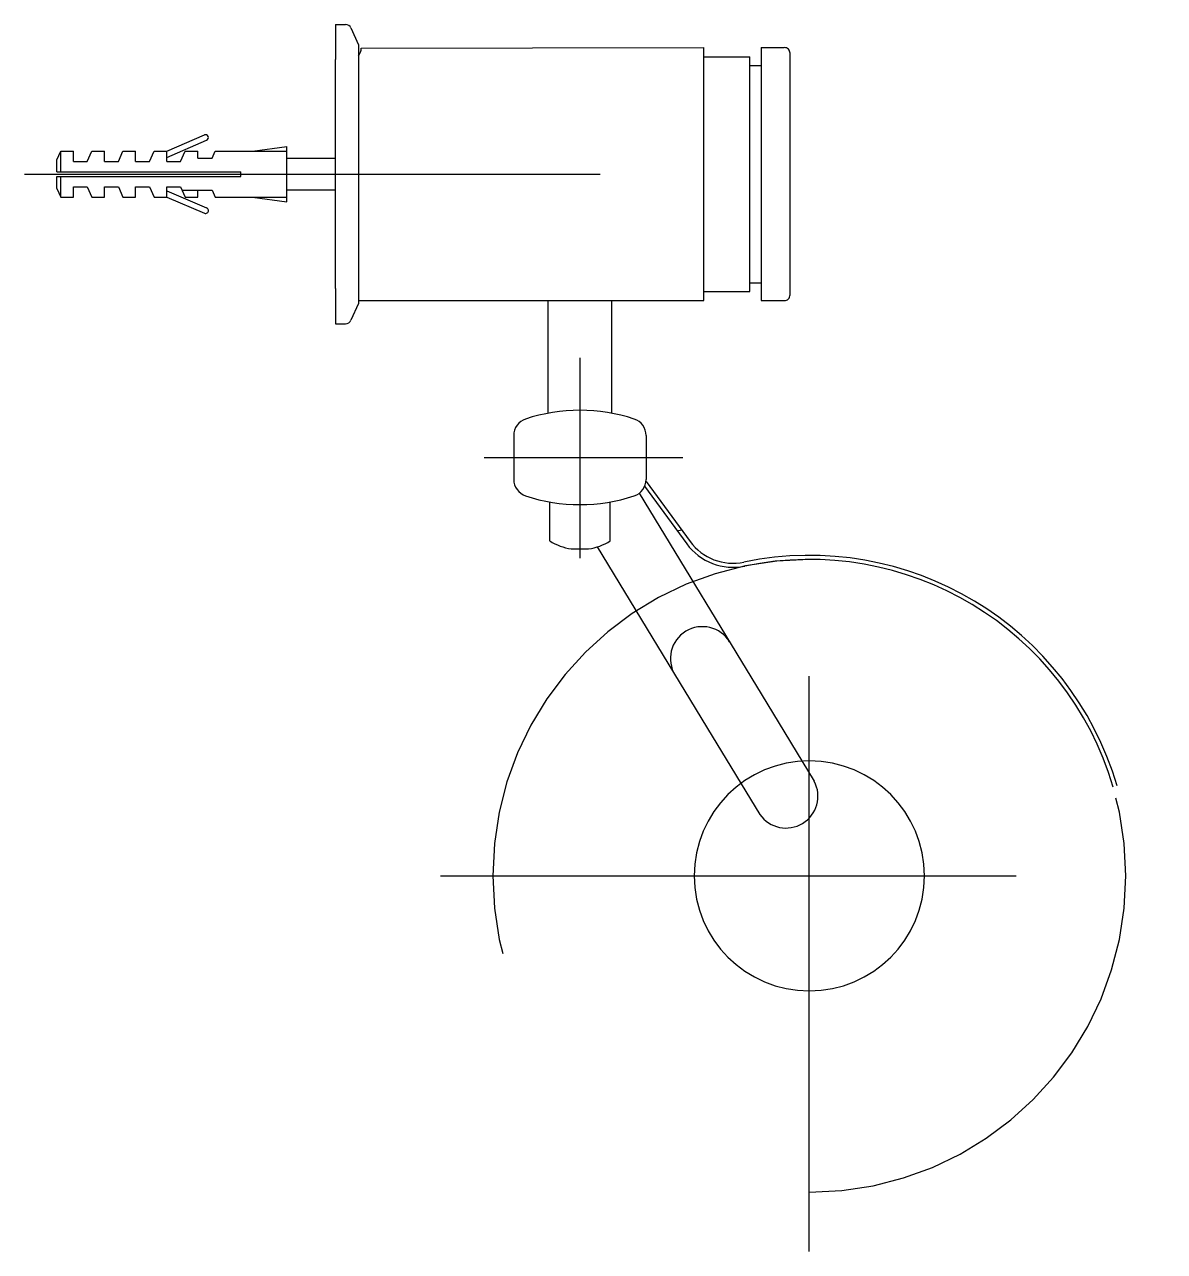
# Model space of a CAD drawing. Extents: x -525.91 to -525.712, y 0.421 to 0.634.
import ezdxf

# ---------------------------------------------------------------- set-up
doc = ezdxf.new("R2010")
doc.units = 0
doc.header["$LTSCALE"] = 0.2
doc.header["$MEASUREMENT"] = 0
for name, pattern in [('AXES', [0.54, 0.3, -0.08, 0.08, -0.08]), ('CACHE', [0.24, 0.12, -0.12]), ('CONTINU', [0])]:
    doc.linetypes.add(name, pattern=pattern)
doc.layers.get('0').update_dxf_attribs({"linetype": 'CONTINUOUS'})
doc.layers.add('DECA_EIXOS', color=5, linetype='AXES')

msp = doc.modelspace()

# ---------------------------------------------------------------- linework, layer by layer
at = {"linetype": 'CONTINU'}
for points in [[(-525.85589, 0.63399), (-525.85589, 0.62789)], [(-525.85589, 0.63399), (-525.8541, 0.63399)], [(-525.85318, 0.6334), (-525.85189, 0.63049)], [(-525.85189, 0.63049), (-525.85189, 0.60799)], [(-525.85139, 0.62989), (-525.79189, 0.62999)], [(-525.79189, 0.60799), (-525.79189, 0.62999)], [(-525.78189, 0.62999), (-525.77789, 0.62999)], [(-525.78189, 0.62999), (-525.78189, 0.60799)], [(-525.85589, 0.61074), (-525.85589, 0.62789)], [(-525.79189, 0.62839), (-525.78389, 0.62839)], [(-525.78389, 0.60799), (-525.78389, 0.62839)], [(-525.77689, 0.58701), (-525.77689, 0.62899)], [(-525.78389, 0.62689), (-525.78189, 0.62689)], [(-525.88519, 0.61199), (-525.87865, 0.6148)], [(-525.85589, 0.60074), (-525.85589, 0.61524)], [(-525.88519, 0.6109), (-525.87825, 0.61388)], [(-525.87029, 0.61199), (-525.86429, 0.61279)], [(-525.86429, 0.60319), (-525.86429, 0.61279)], [(-525.90429, 0.61049), (-525.90359, 0.61199)], [(-525.90429, 0.60839), (-525.90429, 0.61049)], [(-525.90359, 0.60839), (-525.90359, 0.61199)], [(-525.90359, 0.61199), (-525.90139, 0.61199)], [(-525.90139, 0.61019), (-525.90139, 0.61199)], [(-525.90139, 0.61019), (-525.89899, 0.61019)], [(-525.89899, 0.61019), (-525.89819, 0.61199)], [(-525.89819, 0.61199), (-525.89599, 0.61199)], [(-525.89599, 0.61019), (-525.89599, 0.61199)], [(-525.89599, 0.61019), (-525.89359, 0.61019)], [(-525.89359, 0.61019), (-525.89279, 0.61199)], [(-525.89279, 0.61199), (-525.89059, 0.61199)], [(-525.89059, 0.61019), (-525.89059, 0.61199)], [(-525.89059, 0.61019), (-525.88819, 0.61019)], [(-525.88819, 0.61019), (-525.88739, 0.61199)], [(-525.88739, 0.61199), (-525.88519, 0.61199)], [(-525.88519, 0.61019), (-525.88519, 0.61199)], [(-525.88519, 0.61019), (-525.88279, 0.61019)], [(-525.88279, 0.61019), (-525.88199, 0.61199)], [(-525.88199, 0.61199), (-525.87979, 0.61199)], [(-525.87979, 0.61079), (-525.87979, 0.61199)], [(-525.87979, 0.61079), (-525.87729, 0.61079)], [(-525.87729, 0.61079), (-525.87679, 0.61199)], [(-525.87679, 0.61199), (-525.86429, 0.61199)], [(-525.86429, 0.61074), (-525.85589, 0.61074)], [(-525.90429, 0.60839), (-525.87229, 0.60839)], [(-525.87229, 0.60759), (-525.87229, 0.60839)], [(-525.85189, 0.60799), (-525.85189, 0.58549)], [(-525.79189, 0.58599), (-525.79189, 0.60799)], [(-525.78389, 0.58759), (-525.78389, 0.60799)], [(-525.78189, 0.60799), (-525.78189, 0.58599)], [(-525.90429, 0.60759), (-525.87229, 0.60759)], [(-525.90429, 0.60549), (-525.90429, 0.60759)], [(-525.90359, 0.60399), (-525.90359, 0.60759)], [(-525.90139, 0.60579), (-525.89899, 0.60579)], [(-525.90139, 0.60399), (-525.90139, 0.60579)], [(-525.89899, 0.60579), (-525.89819, 0.60399)], [(-525.89599, 0.60579), (-525.89359, 0.60579)], [(-525.89599, 0.60399), (-525.89599, 0.60579)], [(-525.89359, 0.60579), (-525.89279, 0.60399)], [(-525.89059, 0.60579), (-525.88819, 0.60579)], [(-525.89059, 0.60399), (-525.89059, 0.60579)], [(-525.88819, 0.60579), (-525.88739, 0.60399)], [(-525.88519, 0.60579), (-525.88279, 0.60579)], [(-525.88519, 0.60399), (-525.88519, 0.60579)], [(-525.88279, 0.60579), (-525.88199, 0.60399)], [(-525.90429, 0.60549), (-525.90359, 0.60399)], [(-525.90359, 0.60399), (-525.90139, 0.60399)], [(-525.89819, 0.60399), (-525.89599, 0.60399)], [(-525.89279, 0.60399), (-525.89059, 0.60399)], [(-525.88739, 0.60399), (-525.88519, 0.60399)], [(-525.88519, 0.60508), (-525.87825, 0.60211)], [(-525.88519, 0.60399), (-525.87865, 0.60119)], [(-525.88252, 0.60519), (-525.87729, 0.60519)], [(-525.88199, 0.60399), (-525.87979, 0.60399)], [(-525.87979, 0.60399), (-525.87979, 0.60519)], [(-525.87729, 0.60519), (-525.87679, 0.60399)], [(-525.87679, 0.60399), (-525.86429, 0.60399)], [(-525.87029, 0.60399), (-525.86429, 0.60319)], [(-525.86429, 0.60524), (-525.85589, 0.60524)], [(-525.85589, 0.58809), (-525.85589, 0.60524)], [(-525.78389, 0.58909), (-525.78189, 0.58909)], [(-525.85589, 0.58809), (-525.85589, 0.58199)], [(-525.79189, 0.58759), (-525.78389, 0.58759)], [(-525.85189, 0.58549), (-525.85318, 0.58259)], [(-525.85189, 0.58599), (-525.79189, 0.58599)], [(-525.81894, 0.58599), (-525.80784, 0.58599)], [(-525.81894, 0.56642), (-525.81894, 0.58599)], [(-525.80784, 0.56642), (-525.80784, 0.58599)], [(-525.78189, 0.58599), (-525.77789, 0.58599)], [(-525.85589, 0.58199), (-525.8541, 0.58199)], [(-525.82489, 0.56256), (-525.82489, 0.55491)], [(-525.80189, 0.56256), (-525.80189, 0.55491)], [(-525.8031, 0.5525), (-525.78093, 0.51603)], [(-525.8022, 0.55373), (-525.79485, 0.54373)], [(-525.80191, 0.55453), (-525.79427, 0.54413)], [(-525.81864, 0.54421), (-525.81864, 0.551)], [(-525.80814, 0.54421), (-525.80814, 0.551)], [(-525.80144, 0.54977), (-525.80057, 0.54833)], [(-525.7965, 0.54596), (-525.79577, 0.54617)], [(-525.81489, 0.54284), (-525.81189, 0.54284)], [(-525.81042, 0.54317), (-525.7904, 0.51027)], [(-525.78093, 0.51603), (-525.77267, 0.50243)], [(-525.7904, 0.51027), (-525.78214, 0.49668)]]:
    msp.add_lwpolyline(points, dxfattribs=at)
for points in [[(-525.85318, 0.6334, 0.296059), (-525.8541, 0.63399)], [(-525.85189, 0.62857, 0.182686), (-525.85139, 0.62989)], [(-525.77689, 0.62899, 0.414364), (-525.77789, 0.62999)], [(-525.87825, 0.61388, 0.999048), (-525.87865, 0.6148)], [(-525.87865, 0.60119, 1.000016), (-525.87825, 0.60211)], [(-525.77789, 0.58599, 0.418525), (-525.77689, 0.58701)], [(-525.8541, 0.58199, 0.296182), (-525.85318, 0.58259)], [(-525.82283, 0.56541, 0.32341), (-525.82489, 0.56256)], [(-525.80395, 0.56541, 0.161514), (-525.82283, 0.56541)], [(-525.80189, 0.56256, 0.323592), (-525.80395, 0.56541)], [(-525.82489, 0.55491, 0.323234), (-525.82284, 0.55206)], [(-525.80395, 0.55206, 0.32408), (-525.80189, 0.55491)], [(-525.82284, 0.55206, 0.161553), (-525.80395, 0.55206)], [(-525.81864, 0.54421, 0.100879), (-525.81489, 0.54284)], [(-525.81189, 0.54284, 0.100879), (-525.80814, 0.54421)], [(-525.79427, 0.54413, 0.294209), (-525.78489, 0.54054)], [(-525.79485, 0.54373, 0.294248), (-525.78475, 0.53984)], [(-525.72007, 0.50163, 0.391187), (-525.78489, 0.54054)], [(-525.72074, 0.50141, 0.391287), (-525.78475, 0.53984)], [(-525.78738, 0.52665, 1), (-525.79687, 0.52088)], [(-525.78214, 0.49668, 0.937004), (-525.77267, 0.50243)]]:
    msp.add_lwpolyline(points, format="xyb", dxfattribs=at)
at = {"linetype": 'CACHE'}
for points in [[(-525.77354, 0.541, 1), (-525.77354, 0.431)], [(-525.77354, 0.431, 1), (-525.77354, 0.541)], [(-525.77354, 0.50599, 1), (-525.77354, 0.466)], [(-525.77354, 0.466, 1), (-525.77354, 0.50599)]]:
    msp.add_lwpolyline(points, format="xyb", dxfattribs=at)
at = {"layer": 'DECA_EIXOS'}
for points in [[(-525.90989, 0.60799), (-525.77003, 0.60799)], [(-525.81339, 0.57605), (-525.81339, 0.5412)], [(-525.83002, 0.55874), (-525.79549, 0.55874)], [(-525.77354, 0.4207), (-525.77354, 0.55037)], [(-525.8376, 0.486), (-525.71184, 0.486)]]:
    msp.add_lwpolyline(points, dxfattribs=at)

doc.saveas('drawing.dxf')
